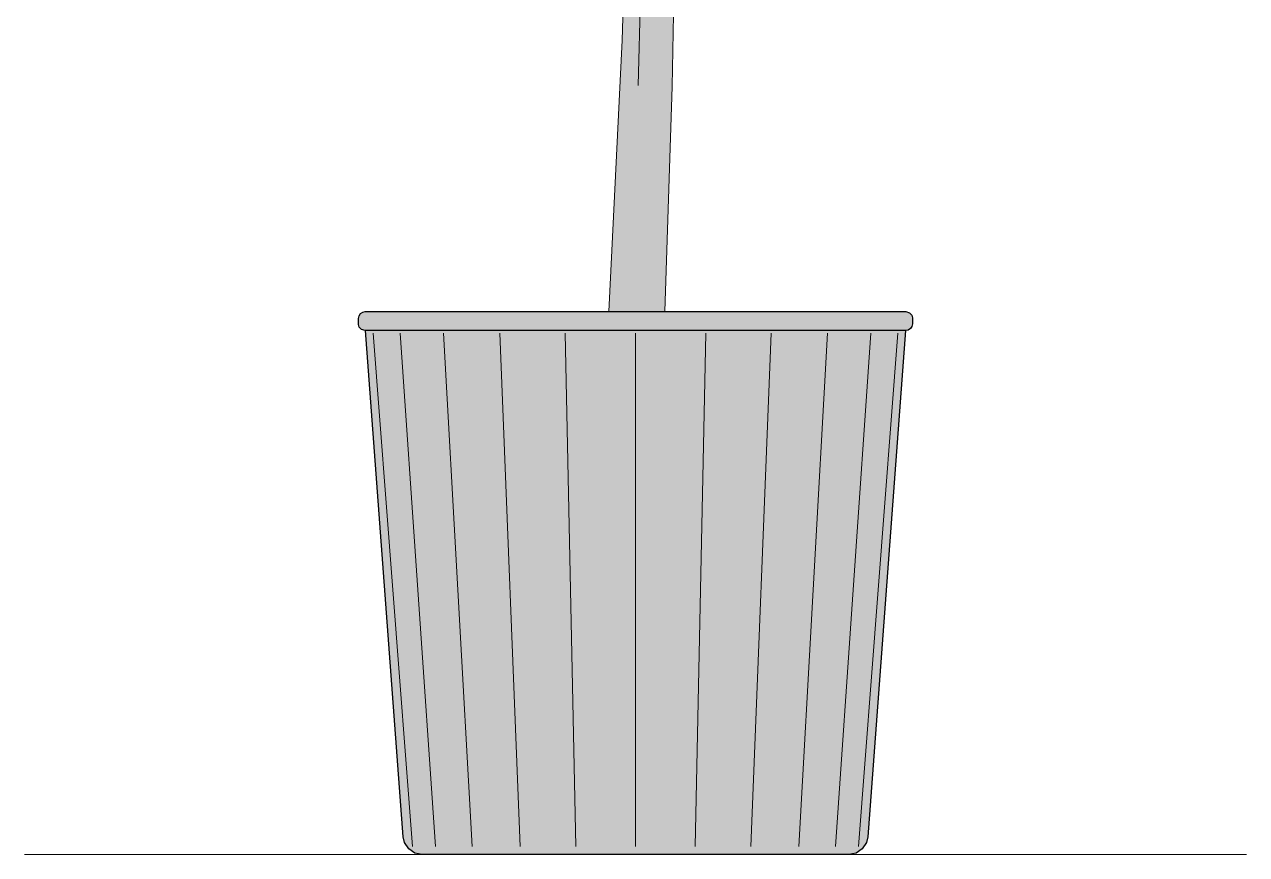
# Model space of a CAD drawing. Header units: centimetres. Extents: x 0 to 879, y -664 to 265.
# Drawn here: x 179.3 to 269.3, y 0 to 61.2 of the extents above; entities that cross this region are included whole.
import ezdxf

# ---------------------------------------------------------------- set-up
doc = ezdxf.new("R2010")
doc.units = ezdxf.units.CM
for name, color, linetype, lineweight, true_color in [('VEG-MACETA', 25, 'Continuous', 25, 0x745440), ('VEG-TEXTO', 47, 'Continuous', 18, 0x464646), ('VEG-TRONCO', 25, 'Continuous', 18, 0x684830)]:
    doc.layers.add(name, color=color, linetype=linetype, lineweight=lineweight, true_color=true_color)
doc.layers.add('VEG-RELLENO', color=253, linetype='Continuous', true_color=0x96c896)

# ---------------------------------------------------------------- blocks, each defined once
blk = doc.blocks.new('VEG_Ficus_lyrata_ALZADO')
at = {"layer": 'VEG-RELLENO', "true_color": 0x967052}
h = blk.add_hatch(color=23, dxfattribs=at)
h.dxf.hatch_style = 1
h.paths.add_polyline_path([(-1.97, 40), (-0.97, 60), (-0.79, 66.62), (-0.77, 69.98), (-0.94, 76.82), (-1.7, 90.14), (-0.06, 90.14), (0.17, 90.27), (0.26, 90.53), (0.17, 90.78), (-0.06, 90.92), (-1.75, 90.94), (-2.11, 98.02), (-2.2, 100.87), (-2.08, 100.93), (-0.86, 99.46), (-0.67, 99.42), (-0.44, 99.48), (-0.31, 99.63), (-0.27, 99.82), (-0.36, 100.07), (-1.49, 101.42), (-0.91, 102.27), (-0.66, 102.95), (-0.54, 104), (-0.66, 105.09), (-0.9, 105.94), (-1.26, 106.75), (-1.54, 107.24), (-2.2, 107.99), (-1.91, 115.41), (-0.59, 114.91), (-0.3, 115.01), (-0.16, 115.28), (-0.21, 115.51), (-0.38, 115.67), (-1.86, 116.24), (-1.12, 127.32), (-0.62, 126.89), (0.2, 126.37), (-0.44, 124.66), (-0.41, 124.43), (-0.22, 124.24), (0.05, 124.21), (0.3, 124.39), (0.93, 126.1), (1.3, 126.04), (0.8, 115.4), (0.67, 110.39), (-1, 109.44), (-1.12, 109.29), (-1.16, 109.1), (-1.13, 108.95), (-1.01, 108.8), (-0.87, 108.73), (-0.67, 108.73), (0.65, 109.46), (0.65, 105.01), (0.74, 101.61), (1.19, 93.97), (-0.41, 94.02), (-0.67, 93.86), (-0.74, 93.6), (-0.64, 93.35), (-0.43, 93.23), (1.25, 93.17), (1.95, 84.25), (0.3, 84.74), (0.02, 84.63), (-0.07, 84.5), (-0.1, 84.31), (-0.01, 84.09), (0.15, 83.97), (1.83, 83.46), (1.62, 81.83), (1.6, 80.64), (1.72, 79.87), (1.92, 79.11), (2.41, 77.9), (2.66, 73.49), (2.82, 66.61), (2.78, 59.9), (2.17, 40)])
h.paths.add_polyline_path([(-0.48, 140.21), (-0.46, 141.94), (0.1, 140.34)])
h.paths.add_polyline_path([(1.27, 150.53), (1.43, 148.18), (0.89, 149.54)])
h.paths.add_polyline_path([(1.61, 144.67), (1.71, 140.46), (0.92, 140.43), (0.19, 142.43), (0.84, 142.96), (1.1, 143.3), (1.4, 143.95)])
h.paths.add_polyline_path([(0.49, 150.71), (0.31, 151.56), (0.32, 152.01), (0.43, 152.61), (1.05, 152.08)])
at = {"layer": 'VEG-RELLENO', "true_color": 0xe6decd}
h = blk.add_hatch(color=254, dxfattribs=at)
h.dxf.hatch_style = 1
h.paths.add_polyline_path([(20.4, 39.05), (20.34, 38.86), (20.22, 38.71), (19.9, 38.6), (-19.9, 38.6), (-20.18, 38.68), (-20.34, 38.86), (-20.4, 39.05), (-20.4, 39.5), (-20.36, 39.69), (-20.25, 39.85), (-20.09, 39.96), (-19.9, 40), (19.9, 40), (20.18, 39.92), (20.34, 39.74), (20.4, 39.55)])
at = {"layer": 'VEG-RELLENO', "true_color": 0xf2ead8}
h = blk.add_hatch(color=7, dxfattribs=at)
h.dxf.hatch_style = 1
h.paths.add_polyline_path([(-15.84, 0.01), (-16.37, 0.17), (-16.7, 0.42), (-17, 0.89), (-17.1, 1.3), (-19.89, 38.6), (19.89, 38.6), (17.1, 1.3), (17, 0.89), (16.7, 0.42), (16.24, 0.11), (15.7, 0)])
at = {"layer": 'VEG-MACETA'}
blk.add_lwpolyline([(20.4, 39.1), (20.36, 38.91), (20.25, 38.75), (20.09, 38.64), (19.9, 38.6), (-19.9, 38.6), (-20.18, 38.68), (-20.34, 38.86), (-20.4, 39.05), (-20.4, 39.5), (-20.36, 39.69), (-20.25, 39.85), (-20.09, 39.96), (-19.9, 40), (19.9, 40), (20.18, 39.92), (20.34, 39.74), (20.4, 39.55)], close=True, dxfattribs=at)
blk.add_lwpolyline([(19.89, 38.6), (17.1, 1.3), (17, 0.89), (16.7, 0.42), (16.24, 0.11), (15.7, 0), (-15.7, 0), (-16.24, 0.11), (-16.7, 0.42), (-17, 0.89), (-17.1, 1.3), (-19.89, 38.6)], dxfattribs=at)
at = {"layer": 'VEG-MACETA', "lineweight": 9}
for points in [[(-16.42, 0.6), (-19.32, 38.4)], [(-14.72, 0.6), (-17.32, 38.4)], [(-12.02, 0.6), (-14.14, 38.4)], [(-8.5, 0.6), (-10, 38.4)], [(-4.4, 0.6), (-5.18, 38.4)], [(0, 0.6), (0, 38.4)], [(4.4, 0.6), (5.18, 38.4)], [(8.5, 0.6), (10, 38.4)], [(12.02, 0.6), (14.14, 38.4)], [(14.72, 0.6), (17.32, 38.4)], [(16.42, 0.6), (19.32, 38.4)]]:
    blk.add_lwpolyline(points, dxfattribs=at)
at = {"layer": 'VEG-TRONCO'}
for points in [[(-1.97, 40), (-0.97, 60), (-0.79, 66.62), (-0.77, 69.98), (-0.94, 76.82), (-1.7, 90.14)], [(2.41, 77.9), (2.66, 73.49), (2.77, 70.02), (2.82, 63.24), (2.71, 56.59), (2.17, 40)]]:
    blk.add_lwpolyline(points, dxfattribs=at)
at = {"layer": 'VEG-TRONCO', "lineweight": 9}
blk.add_lwpolyline([(0.2, 56.66), (0.38, 63.27), (0.41, 66.62), (0.32, 73.43), (-0.03, 80.42), (-0.71, 90.13)], dxfattribs=at)

msp = doc.modelspace()

# ---------------------------------------------------------------- linework, layer by layer
at = {"layer": 'VEG-TEXTO'}
msp.add_line((179.315, 0), (269.315, 0), dxfattribs=at)

# ---------------------------------------------------------------- block references
msp.add_blockref('VEG_Ficus_lyrata_ALZADO', (224.315, 0))

doc.saveas('drawing.dxf')
